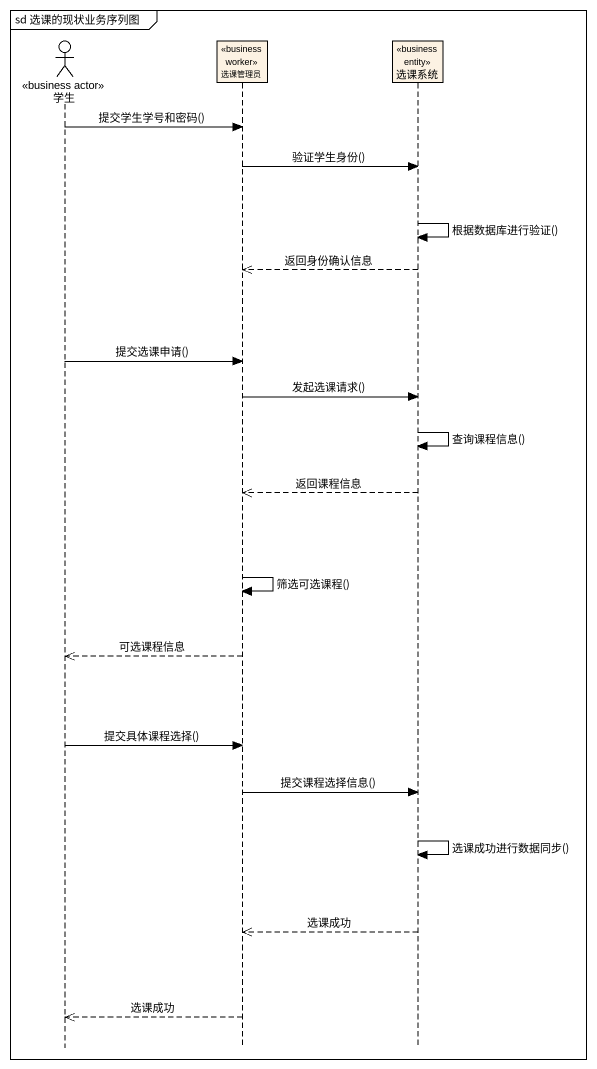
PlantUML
@startuml
mainframe sd 选课的现状业务序列图
hide footbox
actor 学生 <<business actor>>
participant 选课管理员 <<business worker>>
participant 选课系统 <<business entity>>

学生 -> 选课管理员 : 提交学生学号和密码()
选课管理员 -> 选课系统 : 验证学生身份()
选课系统 -> 选课系统 : 根据数据库进行验证()
选课系统 -->> 选课管理员 : 返回身份确认信息
学生 -> 选课管理员 : 提交选课申请()
选课管理员 -> 选课系统 : 发起选课请求()
选课系统 -> 选课系统 : 查询课程信息()
选课系统 -->> 选课管理员 : 返回课程信息
选课管理员 -> 选课管理员 : 筛选可选课程()
选课管理员 -->> 学生 : 可选课程信息
学生 -> 选课管理员 : 提交具体课程选择()
选课管理员 -> 选课系统 : 提交课程选择信息()
选课系统 -> 选课系统 : 选课成功进行数据同步()
选课系统 -->> 选课管理员 : 选课成功
选课管理员 -->> 学生 : 选课成功
@enduml
